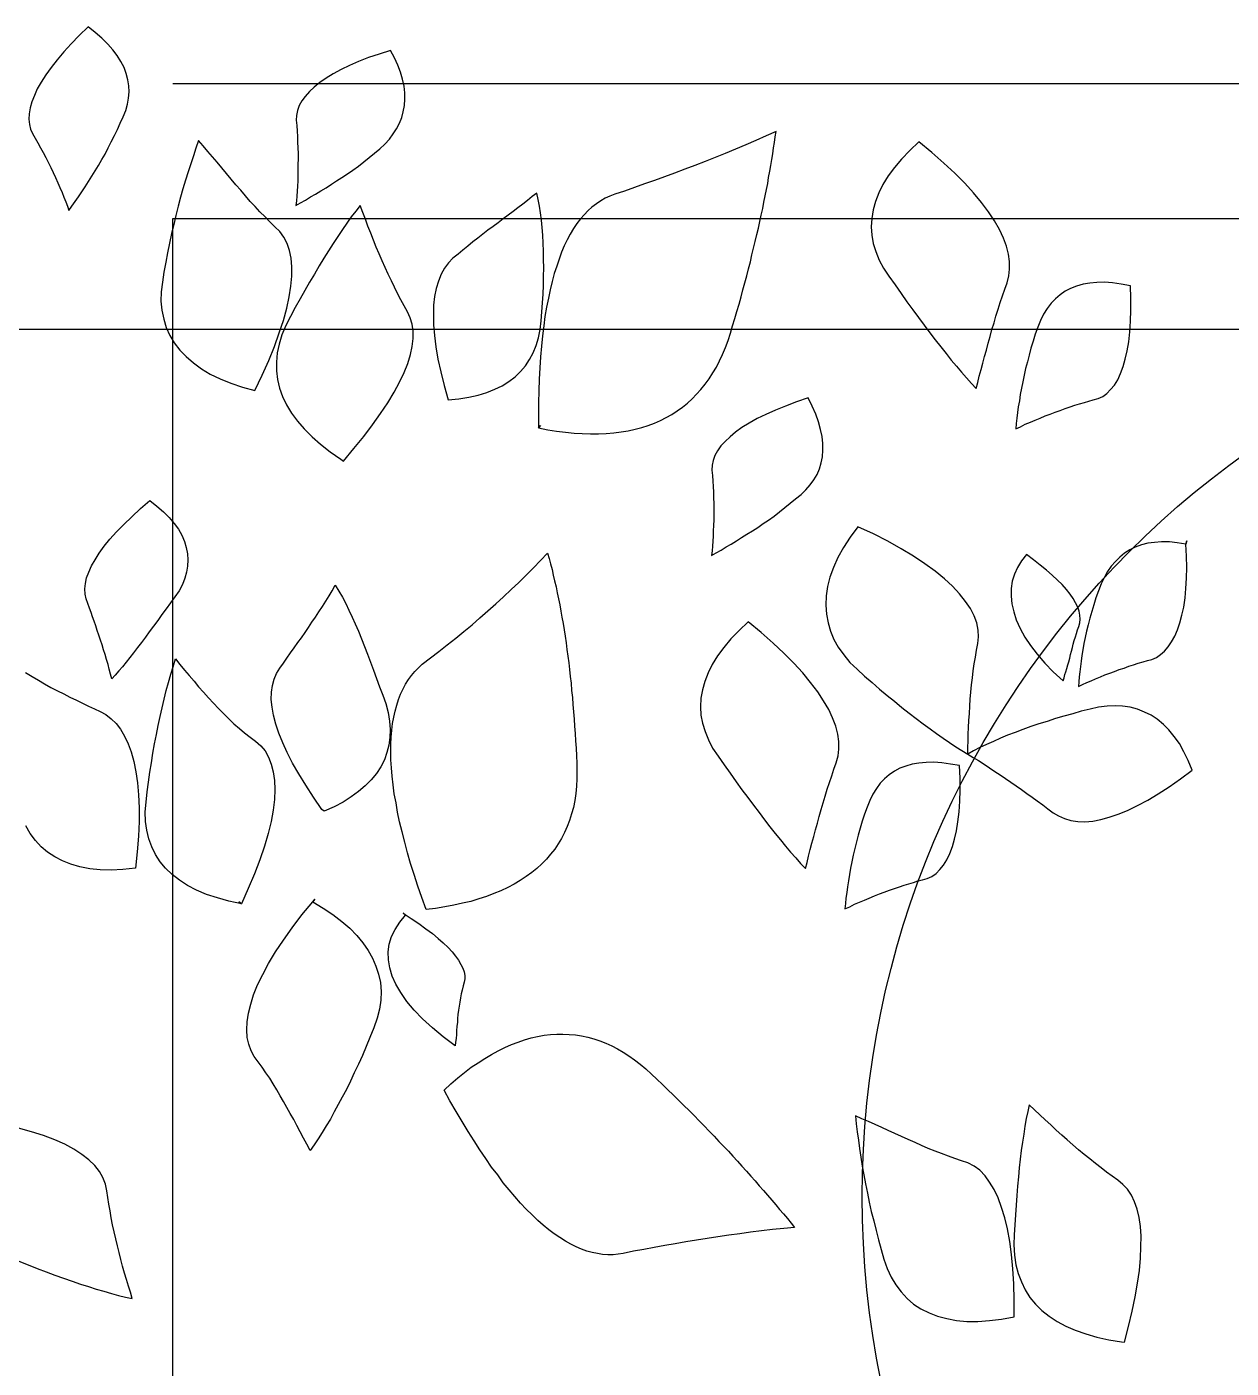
# Model space of a CAD drawing. Header units: metres. Extents: x -4.2 to 85, y -21.1 to 42.
# Drawn here: x 26.3928 to 26.6898, y 21.5329 to 21.8637 of the extents above; entities that cross this region are included whole.
import ezdxf

# ---------------------------------------------------------------- set-up
doc = ezdxf.new("R2010")
doc.units = ezdxf.units.M
doc.header["$MEASUREMENT"] = 0
doc.layers.add('Level 19-1', color=7, linetype='Continuous', lineweight=0)
for name, color, linetype in [('XREF ÁREAS COMUNS LILAC$0$ALVENARIA 02', 142, 'Continuous'), ('XREF ÁREAS COMUNS LILAC$0$MOB02', 142, 'Continuous'), ('XREF ÁREAS COMUNS LILAC$0$VEGET', 8, 'Continuous')]:
    doc.layers.add(name, color=color, linetype=linetype)

# ---------------------------------------------------------------- blocks, each defined once
blk = doc.blocks.new('pilotis_as built')
at = {"layer": 'Level 19-1', "color": 7, "linetype": 'Continuous', "lineweight": 30}
blk.add_line((1.11572, -4.93559), (-5.95953, -4.93559), dxfattribs=at)
blk = doc.blocks.new('XREF ÁREAS COMUNS LILAC$0$ARV')
at = {"layer": 'XREF ÁREAS COMUNS LILAC$0$VEGET'}
for points in [[(-3.70483, 1.73439), (-3.7058, 1.73273), (-3.70672, 1.73111), (-3.70759, 1.72949), (-3.7085, 1.72792), (-3.70931, 1.72634), (-3.71011, 1.7248), (-3.71086, 1.72331), (-3.71155, 1.72181), (-3.71224, 1.72041), (-3.71287, 1.719), (-3.71349, 1.71764), (-3.71406, 1.71632), (-3.71457, 1.71504), (-3.71502, 1.7138), (-3.71502, 1.7138), (-3.71378, 1.714), (-3.71254, 1.7142), (-3.71124, 1.7144), (-3.70995, 1.71459), (-3.70861, 1.71478), (-3.70728, 1.71491), (-3.70589, 1.71509), (-3.70455, 1.71523), (-3.70317, 1.71536), (-3.70179, 1.71549), (-3.70041, 1.71557), (-3.69909, 1.71565), (-3.69772, 1.71569), (-3.6964, 1.71572), (-3.69509, 1.71576), (-3.69378, 1.71575), (-3.69378, 1.71575), (-3.6925, 1.71585), (-3.69119, 1.71614), (-3.6899, 1.71664), (-3.68867, 1.71739), (-3.68741, 1.71835), (-3.68621, 1.71952), (-3.68497, 1.72093), (-3.68381, 1.72251), (-3.68266, 1.72429), (-3.68157, 1.72633), (-3.68051, 1.72853), (-3.67947, 1.73093)], [(-3.63311, 1.70163), (-3.63311, 1.70163), (-3.63311, 1.70163), (-3.63303, 1.70405), (-3.63281, 1.7063), (-3.63246, 1.70836), (-3.63197, 1.71035), (-3.63136, 1.71217), (-3.63062, 1.7138), (-3.62977, 1.71532), (-3.62876, 1.71671), (-3.62767, 1.71793), (-3.62649, 1.719), (-3.62516, 1.71994), (-3.62368, 1.72073), (-3.62211, 1.72137)], [(-3.59288, 1.71731), (-3.59381, 1.71617), (-3.59468, 1.71505), (-3.59552, 1.71398), (-3.59639, 1.71286), (-3.59721, 1.71172), (-3.59797, 1.71059), (-3.59877, 1.7095), (-3.59952, 1.70837), (-3.60026, 1.7073), (-3.60095, 1.7062), (-3.60165, 1.70516), (-3.60232, 1.70411), (-3.60232, 1.70411), (-3.60305, 1.70314), (-3.60398, 1.70222), (-3.60502, 1.70142), (-3.60621, 1.70075), (-3.60765, 1.70015), (-3.60919, 1.69967), (-3.61085, 1.6993), (-3.6127, 1.69909), (-3.61475, 1.69893), (-3.61689, 1.69892), (-3.61918, 1.69905), (-3.62169, 1.6993), (-3.62431, 1.69966), (-3.62709, 1.70016), (-3.63003, 1.70086), (-3.63311, 1.70163)], [(-3.56343, 1.68898), (-3.56343, 1.68898), (-3.56343, 1.68898), (-3.56468, 1.68778), (-3.56593, 1.68669), (-3.56719, 1.68578), (-3.56845, 1.68498), (-3.56969, 1.68433), (-3.5709, 1.68384), (-3.57215, 1.68349), (-3.57336, 1.68333), (-3.57458, 1.68324), (-3.57576, 1.68335), (-3.57694, 1.68358), (-3.57805, 1.68393), (-3.57919, 1.68442), (-3.58032, 1.68506), (-3.58142, 1.68586), (-3.58245, 1.68679), (-3.58245, 1.68679), (-3.5835, 1.68779), (-3.5845, 1.68877), (-3.58551, 1.68975), (-3.58651, 1.69072), (-3.58748, 1.69167), (-3.58844, 1.69263), (-3.58938, 1.69351), (-3.59025, 1.69442), (-3.59113, 1.69533), (-3.59202, 1.69619), (-3.59281, 1.69705), (-3.59362, 1.69787), (-3.59436, 1.6987), (-3.59508, 1.69947), (-3.59578, 1.70029), (-3.59641, 1.70101), (-3.59641, 1.70101), (-3.59545, 1.70113), (-3.59449, 1.70125), (-3.59353, 1.70136), (-3.59255, 1.70152), (-3.59159, 1.70164), (-3.59065, 1.70182), (-3.58967, 1.70198), (-3.58873, 1.70216), (-3.58775, 1.70232), (-3.58681, 1.70251), (-3.58589, 1.70264), (-3.58495, 1.70283), (-3.58406, 1.70303), (-3.58319, 1.7032), (-3.58229, 1.7034), (-3.58142, 1.70356), (-3.58142, 1.70356), (-3.58048, 1.70375), (-3.57955, 1.70382), (-3.57853, 1.70373), (-3.57753, 1.70349), (-3.57649, 1.70312), (-3.57543, 1.70256), (-3.57433, 1.70187), (-3.57325, 1.70103), (-3.57209, 1.70003), (-3.57093, 1.69892), (-3.56975, 1.69763), (-3.56853, 1.6962), (-3.56729, 1.6946), (-3.56606, 1.69288), (-3.56473, 1.69101), (-3.56343, 1.68898)], [(-3.47152, 1.68803), (-3.47152, 1.68803), (-3.47293, 1.68995), (-3.47432, 1.69169), (-3.47565, 1.69334), (-3.477, 1.69483), (-3.47827, 1.69617), (-3.47956, 1.69735), (-3.48079, 1.69844), (-3.48199, 1.69936), (-3.48318, 1.70009), (-3.48431, 1.70074), (-3.48539, 1.70125), (-3.4865, 1.7016), (-3.48752, 1.7018), (-3.48852, 1.70182), (-3.48945, 1.70174), (-3.49037, 1.70149), (-3.49037, 1.70149), (-3.49131, 1.70109), (-3.4923, 1.70071), (-3.49329, 1.70032), (-3.49427, 1.69994), (-3.49531, 1.69958), (-3.49634, 1.69922), (-3.49734, 1.69891), (-3.49835, 1.69859), (-3.49936, 1.69828), (-3.50041, 1.69798), (-3.5014, 1.69771), (-3.50238, 1.69744), (-3.50334, 1.69721), (-3.50426, 1.69696), (-3.50515, 1.69676), (-3.50603, 1.6966), (-3.50603, 1.6966), (-3.50526, 1.69591), (-3.50447, 1.69516), (-3.50362, 1.69444), (-3.50278, 1.69366), (-3.50191, 1.69287), (-3.50101, 1.69212), (-3.50007, 1.69134), (-3.49915, 1.69052), (-3.4982, 1.68975), (-3.49719, 1.689), (-3.49621, 1.6882), (-3.49515, 1.68742), (-3.49407, 1.68669), (-3.49295, 1.68593), (-3.49188, 1.6852), (-3.49073, 1.68449), (-3.49073, 1.68449), (-3.48961, 1.68373), (-3.48849, 1.68309), (-3.48734, 1.6826), (-3.48619, 1.68222), (-3.48503, 1.68196), (-3.48386, 1.68185), (-3.48268, 1.68185), (-3.48147, 1.682), (-3.48026, 1.68227), (-3.47903, 1.68269), (-3.4778, 1.68323), (-3.47658, 1.68394), (-3.47532, 1.68474), (-3.47403, 1.6857), (-3.47279, 1.68679), (-3.47152, 1.68803)], [(-3.64228, 1.68283), (-3.64273, 1.68239), (-3.64273, 1.68239), (-3.64191, 1.68471), (-3.64098, 1.68681), (-3.64001, 1.68877), (-3.63891, 1.69056), (-3.63779, 1.69216), (-3.63656, 1.69354), (-3.63529, 1.69479), (-3.63393, 1.69587), (-3.63254, 1.69672), (-3.63103, 1.69745), (-3.62949, 1.69793), (-3.62786, 1.69826), (-3.62618, 1.69845), (-3.62445, 1.69844), (-3.62265, 1.69823), (-3.62078, 1.69781), (-3.62078, 1.69781), (-3.6189, 1.69733), (-3.61708, 1.69683), (-3.61522, 1.69631), (-3.61343, 1.69576), (-3.61164, 1.69522), (-3.60991, 1.69465), (-3.60821, 1.69404), (-3.60655, 1.69345), (-3.60484, 1.69284), (-3.60325, 1.69223), (-3.60168, 1.69158), (-3.60009, 1.69097), (-3.59859, 1.6903), (-3.59711, 1.68969), (-3.59572, 1.68902), (-3.59431, 1.68839), (-3.59431, 1.68839), (-3.59548, 1.68766), (-3.59669, 1.68695), (-3.59786, 1.68621), (-3.59906, 1.68543), (-3.60023, 1.6847), (-3.60142, 1.68392), (-3.60262, 1.68314), (-3.60377, 1.68234), (-3.60492, 1.68153), (-3.60605, 1.68066), (-3.60716, 1.67984), (-3.60822, 1.67899), (-3.60926, 1.67807), (-3.61023, 1.67718), (-3.61123, 1.67624), (-3.61216, 1.67532), (-3.61216, 1.67532), (-3.61318, 1.67445), (-3.61426, 1.67378), (-3.61554, 1.67327), (-3.61695, 1.67294), (-3.61844, 1.67277), (-3.62011, 1.6728), (-3.62187, 1.67298), (-3.62377, 1.67331), (-3.62575, 1.67384), (-3.62785, 1.67454), (-3.63008, 1.67543), (-3.6324, 1.67647), (-3.63485, 1.6777), (-3.63738, 1.67908), (-3.63998, 1.68067), (-3.64273, 1.68239), (-3.64228, 1.68283)], [(-3.64382, 1.66829), (-3.64425, 1.66875), (-3.64425, 1.66875), (-3.64576, 1.66695), (-3.64726, 1.66526), (-3.64878, 1.66375), (-3.65032, 1.66242), (-3.65187, 1.66127), (-3.65345, 1.6603), (-3.65505, 1.6595), (-3.65662, 1.65887), (-3.65825, 1.65843), (-3.65986, 1.65815), (-3.66149, 1.65804), (-3.66318, 1.65814), (-3.66482, 1.65844), (-3.66652, 1.65894), (-3.6682, 1.65959), (-3.66992, 1.66049), (-3.66992, 1.66049), (-3.67164, 1.6615), (-3.67327, 1.66247), (-3.6749, 1.66343), (-3.67646, 1.66442), (-3.678, 1.66545), (-3.67948, 1.66639), (-3.68093, 1.66738), (-3.68231, 1.66838), (-3.68361, 1.66934), (-3.6849, 1.6703), (-3.68616, 1.67123), (-3.68734, 1.67219), (-3.68848, 1.67313), (-3.6896, 1.6741), (-3.69063, 1.67504), (-3.69161, 1.67594), (-3.69161, 1.67594), (-3.69031, 1.67639), (-3.68906, 1.67686), (-3.6878, 1.67732), (-3.6865, 1.67777), (-3.68525, 1.67823), (-3.68404, 1.67872), (-3.68278, 1.67919), (-3.68157, 1.67968), (-3.68036, 1.68017), (-3.67915, 1.68066), (-3.67791, 1.68119), (-3.67675, 1.6817), (-3.6756, 1.68228), (-3.67445, 1.68286), (-3.67331, 1.68344), (-3.6722, 1.68405), (-3.6722, 1.68405), (-3.67102, 1.68449), (-3.6697, 1.68476), (-3.66834, 1.68489), (-3.66689, 1.68475), (-3.66536, 1.68445), (-3.66379, 1.68402), (-3.66213, 1.68333), (-3.66041, 1.68254), (-3.6586, 1.68148), (-3.65678, 1.68024), (-3.65482, 1.67883), (-3.6528, 1.67721), (-3.65079, 1.67537), (-3.64869, 1.67337), (-3.64648, 1.67115), (-3.64425, 1.66875), (-3.64382, 1.66829)], [(-3.54527, 1.66601), (-3.54527, 1.66601), (-3.54257, 1.66423), (-3.53997, 1.66258), (-3.53744, 1.66111), (-3.53499, 1.65983), (-3.53271, 1.65868), (-3.5305, 1.65772), (-3.5284, 1.65699), (-3.52639, 1.65638), (-3.5245, 1.65593), (-3.52273, 1.65564), (-3.52106, 1.65557), (-3.51956, 1.65564), (-3.51814, 1.6559), (-3.51686, 1.65635), (-3.51567, 1.657), (-3.51466, 1.65781), (-3.51466, 1.65781), (-3.51358, 1.65862), (-3.51251, 1.65942), (-3.51139, 1.66026), (-3.51028, 1.66102), (-3.50914, 1.66181), (-3.50796, 1.66257), (-3.50678, 1.66332), (-3.50557, 1.66411), (-3.50439, 1.66486), (-3.50319, 1.66558), (-3.50201, 1.66633), (-3.5008, 1.66705), (-3.49963, 1.6678), (-3.49849, 1.66853), (-3.49732, 1.66928), (-3.49618, 1.67001), (-3.49618, 1.67001), (-3.49753, 1.67073), (-3.49892, 1.67143), (-3.50039, 1.67214), (-3.50185, 1.67285), (-3.50338, 1.67357), (-3.50491, 1.67429), (-3.50648, 1.67498), (-3.50813, 1.67568), (-3.50981, 1.67635), (-3.51149, 1.67702), (-3.51317, 1.67769), (-3.51493, 1.6783), (-3.51672, 1.67895), (-3.51848, 1.67956), (-3.52031, 1.68018), (-3.52215, 1.68073), (-3.52215, 1.68073), (-3.52401, 1.68122), (-3.52578, 1.68151), (-3.52751, 1.68158), (-3.52923, 1.68147), (-3.5309, 1.68122), (-3.5325, 1.68077), (-3.53405, 1.68011), (-3.53557, 1.67922), (-3.53699, 1.67822), (-3.53838, 1.677), (-3.53972, 1.67563), (-3.54097, 1.67407), (-3.54215, 1.67232), (-3.54325, 1.67038), (-3.5443, 1.66829), (-3.54527, 1.66601)], [(-3.6269, 1.66455), (-3.6269, 1.66455), (-3.62434, 1.66579), (-3.62189, 1.66693), (-3.61955, 1.66795), (-3.61729, 1.66885), (-3.61516, 1.66959), (-3.61317, 1.67017), (-3.61122, 1.67067), (-3.60941, 1.67102), (-3.60769, 1.67119), (-3.60609, 1.67125), (-3.6046, 1.6712), (-3.60324, 1.67099), (-3.60198, 1.67061), (-3.60083, 1.67012), (-3.5998, 1.66953), (-3.59886, 1.66875), (-3.59886, 1.66875), (-3.598, 1.66791), (-3.59713, 1.66712), (-3.59627, 1.66628), (-3.59542, 1.66544), (-3.5945, 1.66462), (-3.59365, 1.66378), (-3.59277, 1.66298), (-3.5919, 1.66219), (-3.59098, 1.66137), (-3.5901, 1.66057), (-3.58918, 1.65976), (-3.5883, 1.65896), (-3.58736, 1.65819), (-3.58642, 1.65741), (-3.58552, 1.65666), (-3.58455, 1.65593), (-3.58455, 1.65593), (-3.58579, 1.6554), (-3.587, 1.65491), (-3.58832, 1.65442), (-3.58967, 1.654), (-3.59108, 1.65356), (-3.59246, 1.65316), (-3.59396, 1.65276), (-3.59546, 1.65237), (-3.59701, 1.652), (-3.59859, 1.65165), (-3.60018, 1.6513), (-3.60177, 1.65095), (-3.60342, 1.65058), (-3.60512, 1.65023), (-3.60677, 1.64986), (-3.60847, 1.64951), (-3.60847, 1.64951), (-3.61021, 1.6493), (-3.61193, 1.64924), (-3.61351, 1.64934), (-3.61504, 1.64964), (-3.61646, 1.65004), (-3.61785, 1.6506), (-3.61917, 1.65129), (-3.6204, 1.65216), (-3.62156, 1.65316), (-3.62259, 1.65432), (-3.62359, 1.65563), (-3.62452, 1.65707), (-3.62534, 1.65862), (-3.62609, 1.6603), (-3.62677, 1.66212), (-3.62735, 1.66411), (-3.6269, 1.66455)], [(-3.56112, 1.65106), (-3.56112, 1.65106), (-3.55901, 1.64872), (-3.55698, 1.64651), (-3.55499, 1.64451), (-3.55306, 1.64267), (-3.5512, 1.64101), (-3.54935, 1.63954), (-3.54758, 1.63825), (-3.5459, 1.63708), (-3.54429, 1.63617), (-3.54265, 1.6354), (-3.54113, 1.63486), (-3.53966, 1.63447), (-3.53827, 1.63427), (-3.53691, 1.63429), (-3.53564, 1.63449), (-3.53441, 1.63485), (-3.53441, 1.63485), (-3.53321, 1.63532), (-3.53193, 1.63577), (-3.53066, 1.63623), (-3.52935, 1.63664), (-3.52805, 1.63706), (-3.5267, 1.6375), (-3.52537, 1.63788), (-3.52399, 1.63829), (-3.52259, 1.63865), (-3.52125, 1.63903), (-3.51985, 1.63939), (-3.51845, 1.63969), (-3.51705, 1.64006), (-3.51566, 1.64035), (-3.51429, 1.64069), (-3.5129, 1.64098), (-3.5129, 1.64098), (-3.51382, 1.64197), (-3.51481, 1.64297), (-3.51588, 1.64398), (-3.51701, 1.64499), (-3.51817, 1.64605), (-3.51937, 1.64715), (-3.52067, 1.64823), (-3.52193, 1.64933), (-3.5233, 1.65042), (-3.52471, 1.65155), (-3.52611, 1.65268), (-3.52758, 1.65381), (-3.52905, 1.65495), (-3.53059, 1.6561), (-3.53213, 1.65725), (-3.53374, 1.6584), (-3.53374, 1.6584), (-3.53541, 1.65939), (-3.53711, 1.66017), (-3.53874, 1.66076), (-3.54046, 1.66115), (-3.54213, 1.6614), (-3.54383, 1.66143), (-3.5455, 1.66124), (-3.54718, 1.66092), (-3.54889, 1.66038), (-3.5506, 1.65967), (-3.55226, 1.65874), (-3.55394, 1.65766), (-3.55566, 1.65638), (-3.55732, 1.65495), (-3.55902, 1.65331), (-3.56071, 1.65149), (-3.56112, 1.65106)], [(-3.64889, 1.65184), (-3.64889, 1.65184), (-3.65014, 1.65042), (-3.65128, 1.6491), (-3.65245, 1.64792), (-3.65354, 1.64681), (-3.65461, 1.64585), (-3.65563, 1.64498), (-3.6566, 1.64419), (-3.65757, 1.64352), (-3.65847, 1.64298), (-3.65932, 1.64253), (-3.66018, 1.64219), (-3.66094, 1.64191), (-3.66167, 1.64179), (-3.66241, 1.64178), (-3.66305, 1.64184), (-3.66367, 1.64205), (-3.66367, 1.64205), (-3.66436, 1.64235), (-3.66511, 1.64264), (-3.6658, 1.64294), (-3.66657, 1.64317), (-3.66734, 1.64341), (-3.66808, 1.64363), (-3.66885, 1.64386), (-3.66963, 1.6441), (-3.67038, 1.64427), (-3.67113, 1.64444), (-3.67193, 1.64463), (-3.67269, 1.6448), (-3.6734, 1.64495), (-3.67415, 1.64512), (-3.67484, 1.64531), (-3.67555, 1.64546), (-3.67555, 1.64546), (-3.6735, 1.64753), (-3.67149, 1.64934), (-3.66952, 1.65096), (-3.66763, 1.65232), (-3.66578, 1.65349), (-3.66396, 1.65439), (-3.66223, 1.65512), (-3.66055, 1.65564), (-3.65892, 1.65586), (-3.65738, 1.6559), (-3.65585, 1.65571), (-3.65443, 1.65531), (-3.65302, 1.65468), (-3.65175, 1.65379), (-3.65052, 1.6527), (-3.64934, 1.65141), (-3.64889, 1.65184)], [(-3.48414, 1.63103), (-3.48414, 1.63103), (-3.48453, 1.63329), (-3.48493, 1.63541), (-3.48543, 1.6374), (-3.48594, 1.63925), (-3.48647, 1.64097), (-3.48706, 1.64258), (-3.4877, 1.64403), (-3.48833, 1.64536), (-3.48908, 1.64654), (-3.48982, 1.6476), (-3.49061, 1.6485), (-3.49139, 1.64929), (-3.49222, 1.64991), (-3.49312, 1.65036), (-3.49399, 1.6507), (-3.49493, 1.65087), (-3.49493, 1.65087), (-3.49595, 1.65091), (-3.49701, 1.65099), (-3.49806, 1.65107), (-3.49915, 1.65119), (-3.5002, 1.65128), (-3.50129, 1.6514), (-3.50233, 1.65155), (-3.50341, 1.65174), (-3.50445, 1.65189), (-3.5055, 1.65204), (-3.50651, 1.65222), (-3.50751, 1.6524), (-3.50848, 1.65261), (-3.50941, 1.65279), (-3.51031, 1.65299), (-3.51116, 1.65322), (-3.51116, 1.65322), (-3.51077, 1.65227), (-3.51038, 1.65125), (-3.50992, 1.65023), (-3.50951, 1.64917), (-3.50902, 1.64811), (-3.50858, 1.64701), (-3.50806, 1.6459), (-3.50754, 1.6448), (-3.50703, 1.64369), (-3.50648, 1.64255), (-3.50594, 1.6414), (-3.50532, 1.64024), (-3.50467, 1.63912), (-3.50398, 1.63795), (-3.50333, 1.63683), (-3.5026, 1.63569), (-3.5026, 1.63569), (-3.50187, 1.63462), (-3.50105, 1.63362), (-3.50015, 1.63274), (-3.49926, 1.63197), (-3.49826, 1.63129), (-3.49724, 1.63068), (-3.49617, 1.63024), (-3.49502, 1.62986), (-3.49384, 1.62962), (-3.49259, 1.62944), (-3.49131, 1.6294), (-3.48998, 1.62952), (-3.48857, 1.62971), (-3.48713, 1.63004), (-3.48565, 1.63046), (-3.48414, 1.63103)], [(-3.64881, 1.64737), (-3.64881, 1.64737), (-3.64642, 1.64786), (-3.6441, 1.64832), (-3.64182, 1.64871), (-3.63961, 1.64907), (-3.63749, 1.64936), (-3.63539, 1.64961), (-3.63336, 1.64984), (-3.6314, 1.65005), (-3.62948, 1.65017), (-3.62765, 1.65022), (-3.62587, 1.6503), (-3.62413, 1.65029), (-3.62246, 1.65026), (-3.62084, 1.65014), (-3.61933, 1.65003), (-3.61784, 1.64987), (-3.6164, 1.64962), (-3.615, 1.64939), (-3.61371, 1.64905), (-3.61247, 1.64874), (-3.61128, 1.64834), (-3.61015, 1.64792), (-3.60905, 1.64745), (-3.60801, 1.64697), (-3.60706, 1.64642), (-3.60614, 1.64582), (-3.60532, 1.64523), (-3.60451, 1.64452), (-3.60379, 1.64386), (-3.60311, 1.64311), (-3.60253, 1.6423), (-3.60194, 1.64149), (-3.60194, 1.64149), (-3.60095, 1.63973), (-3.59996, 1.63798), (-3.59892, 1.6362), (-3.59789, 1.63442), (-3.59683, 1.63269), (-3.59577, 1.63095), (-3.59464, 1.62924), (-3.59356, 1.62755), (-3.59244, 1.62584), (-3.59129, 1.62417), (-3.59011, 1.62254), (-3.58896, 1.62088), (-3.58777, 1.6193), (-3.58657, 1.61771), (-3.58536, 1.61618), (-3.58414, 1.61464), (-3.58414, 1.61464), (-3.58523, 1.61448), (-3.5863, 1.61437), (-3.5874, 1.61421), (-3.58851, 1.61412), (-3.58963, 1.61403), (-3.59081, 1.61392), (-3.59197, 1.61385), (-3.59313, 1.61378), (-3.59435, 1.61369), (-3.59556, 1.61365), (-3.59676, 1.61361), (-3.59796, 1.61356), (-3.59921, 1.61354), (-3.60046, 1.61352), (-3.60175, 1.61352), (-3.60304, 1.61352), (-3.60433, 1.61352), (-3.60562, 1.61352), (-3.60693, 1.61359), (-3.60827, 1.61362), (-3.6096, 1.61364), (-3.61096, 1.61373), (-3.61234, 1.61378), (-3.6137, 1.61387), (-3.61508, 1.61392), (-3.61648, 1.61404), (-3.61783, 1.61413), (-3.61926, 1.6142), (-3.6207, 1.61434), (-3.6221, 1.61445), (-3.62355, 1.61459), (-3.62499, 1.61473), (-3.62499, 1.61473), (-3.62648, 1.61489), (-3.62795, 1.6151), (-3.62937, 1.61539), (-3.63072, 1.6157), (-3.63203, 1.61611), (-3.63331, 1.61655), (-3.6345, 1.61706), (-3.63567, 1.61762), (-3.63679, 1.61826), (-3.63785, 1.61893), (-3.63888, 1.61964), (-3.63983, 1.62041), (-3.64075, 1.62123), (-3.64162, 1.62214), (-3.64243, 1.62307), (-3.64319, 1.62408), (-3.64393, 1.62514), (-3.6446, 1.62622), (-3.64522, 1.62739), (-3.6458, 1.62865), (-3.64633, 1.62989), (-3.64682, 1.63121), (-3.64722, 1.6326), (-3.64759, 1.63403), (-3.64794, 1.6355), (-3.6482, 1.63705), (-3.64844, 1.63863), (-3.64859, 1.64028), (-3.64871, 1.64198), (-3.64881, 1.64371), (-3.64883, 1.64552), (-3.64881, 1.64737)], [(-3.68367, 1.6488), (-3.68367, 1.6488), (-3.68367, 1.6488), (-3.68267, 1.64732), (-3.68172, 1.64587), (-3.68088, 1.64443), (-3.68008, 1.643), (-3.67939, 1.64159), (-3.67875, 1.6402), (-3.67818, 1.63878), (-3.67764, 1.6374), (-3.6772, 1.63606), (-3.67682, 1.6347), (-3.67653, 1.6334), (-3.67628, 1.63211), (-3.6761, 1.63081), (-3.67597, 1.62953), (-3.67594, 1.62826), (-3.67596, 1.62702), (-3.67606, 1.62582), (-3.67621, 1.62464), (-3.67643, 1.62345), (-3.67669, 1.62228), (-3.67706, 1.62112), (-3.67747, 1.61998), (-3.67793, 1.61887), (-3.67847, 1.6178), (-3.67909, 1.61672), (-3.67974, 1.61566), (-3.68048, 1.61465), (-3.68127, 1.61366), (-3.68212, 1.61266), (-3.68302, 1.61168), (-3.684, 1.61075), (-3.68505, 1.6098), (-3.68505, 1.6098), (-3.68621, 1.60885), (-3.68735, 1.60795), (-3.68849, 1.60705), (-3.68963, 1.60615), (-3.69076, 1.60525), (-3.69188, 1.60439), (-3.69306, 1.60351), (-3.69417, 1.60266), (-3.69526, 1.60184), (-3.69642, 1.60101), (-3.6975, 1.60019), (-3.69864, 1.5994), (-3.69972, 1.59859), (-3.70086, 1.5978), (-3.70192, 1.59703), (-3.70298, 1.59626), (-3.70407, 1.59555), (-3.70513, 1.59478), (-3.70621, 1.59408), (-3.70725, 1.59335), (-3.70834, 1.59265), (-3.70935, 1.59196), (-3.71041, 1.5913), (-3.71143, 1.59062), (-3.71242, 1.58998), (-3.71348, 1.58932), (-3.71447, 1.58868), (-3.71543, 1.58808), (-3.71642, 1.58744), (-3.71739, 1.58684), (-3.71836, 1.58624), (-3.7193, 1.58569), (-3.7193, 1.58569), (-3.71919, 1.5878), (-3.7191, 1.58998), (-3.71904, 1.59212), (-3.719, 1.59421), (-3.71901, 1.59633), (-3.71901, 1.59844), (-3.71902, 1.60056), (-3.71905, 1.60264), (-3.71908, 1.60471), (-3.71911, 1.60679), (-3.71918, 1.60888), (-3.71923, 1.61092), (-3.71933, 1.61297), (-3.71943, 1.61503), (-3.7195, 1.61701), (-3.71963, 1.61903), (-3.71963, 1.61903), (-3.71964, 1.62001), (-3.71959, 1.62101), (-3.71948, 1.62203), (-3.71927, 1.623), (-3.71895, 1.62396), (-3.71864, 1.62493), (-3.71819, 1.62593), (-3.71769, 1.62691), (-3.71711, 1.62784), (-3.71646, 1.62879), (-3.71574, 1.62975), (-3.71491, 1.63071), (-3.71404, 1.63165), (-3.7131, 1.63261), (-3.71212, 1.63354), (-3.71103, 1.63446), (-3.70982, 1.63538), (-3.70859, 1.63635), (-3.70727, 1.63726), (-3.70589, 1.6382), (-3.70442, 1.63908), (-3.70292, 1.64001), (-3.7013, 1.64086), (-3.69962, 1.6418), (-3.69786, 1.6427), (-3.69606, 1.64356), (-3.69418, 1.64445), (-3.6922, 1.64533), (-3.69017, 1.64619), (-3.68808, 1.64706), (-3.68592, 1.64796), (-3.68367, 1.6488)], [(-3.55226, 1.62947), (-3.55226, 1.62947), (-3.55226, 1.62947), (-3.55235, 1.62741), (-3.55235, 1.62542), (-3.55218, 1.62362), (-3.55194, 1.62188), (-3.55153, 1.62026), (-3.55104, 1.61876), (-3.55042, 1.61736), (-3.54969, 1.61604), (-3.54882, 1.61488), (-3.54788, 1.61379), (-3.54681, 1.61285), (-3.54558, 1.61196), (-3.54427, 1.6112), (-3.54287, 1.61057), (-3.54135, 1.61003), (-3.5397, 1.60958), (-3.5397, 1.60958), (-3.53801, 1.60923), (-3.53636, 1.60885), (-3.53467, 1.6085), (-3.53297, 1.60822), (-3.53133, 1.60794), (-3.5297, 1.60767), (-3.52813, 1.60748), (-3.52653, 1.60725), (-3.52498, 1.6071), (-3.52347, 1.60698), (-3.52199, 1.60691), (-3.52054, 1.60681), (-3.51912, 1.60682), (-3.51784, 1.60684), (-3.51651, 1.6069), (-3.51529, 1.60701), (-3.51529, 1.60701), (-3.51582, 1.60798), (-3.51643, 1.60895), (-3.51699, 1.60996), (-3.51756, 1.61097), (-3.51816, 1.61201), (-3.51868, 1.61305), (-3.51928, 1.61409), (-3.51987, 1.61514), (-3.52043, 1.61622), (-3.52105, 1.6173), (-3.52165, 1.61835), (-3.52227, 1.61944), (-3.52287, 1.62048), (-3.52353, 1.62154), (-3.52413, 1.62259), (-3.52479, 1.62364), (-3.52479, 1.62364), (-3.52542, 1.62473), (-3.5262, 1.6257), (-3.52711, 1.62657), (-3.52816, 1.6274), (-3.52938, 1.62811), (-3.53071, 1.62873), (-3.5322, 1.62923), (-3.53384, 1.62968), (-3.53562, 1.62997), (-3.53758, 1.63019), (-3.53966, 1.63031), (-3.54186, 1.63034), (-3.54425, 1.6303), (-3.54677, 1.63009), (-3.54943, 1.62984), (-3.55226, 1.62947)], [(-3.55964, 1.61252), (-3.56007, 1.61301), (-3.56007, 1.61301), (-3.56064, 1.61128), (-3.56116, 1.60965), (-3.56158, 1.60797), (-3.56199, 1.60635), (-3.56233, 1.6048), (-3.56259, 1.60324), (-3.56281, 1.60171), (-3.56295, 1.60023), (-3.56305, 1.59879), (-3.56305, 1.59737), (-3.563, 1.59597), (-3.56291, 1.59461), (-3.56274, 1.5933), (-3.56254, 1.59203), (-3.56229, 1.59078), (-3.56193, 1.58956), (-3.56154, 1.58836), (-3.56106, 1.58723), (-3.56055, 1.58612), (-3.55996, 1.58501), (-3.55937, 1.58396), (-3.55866, 1.58293), (-3.55788, 1.58197), (-3.55709, 1.581), (-3.5562, 1.58005), (-3.55529, 1.57917), (-3.55428, 1.57831), (-3.55326, 1.57746), (-3.55213, 1.57669), (-3.551, 1.57592), (-3.54978, 1.57521), (-3.5485, 1.57449), (-3.5485, 1.57449), (-3.54717, 1.57387), (-3.54584, 1.57325), (-3.5445, 1.57263), (-3.5432, 1.57205), (-3.54187, 1.57143), (-3.54056, 1.57085), (-3.53925, 1.57034), (-3.53795, 1.56976), (-3.53667, 1.56922), (-3.5354, 1.56868), (-3.53413, 1.56814), (-3.53284, 1.56767), (-3.5316, 1.56717), (-3.53036, 1.56667), (-3.52911, 1.56617), (-3.5279, 1.56571), (-3.52668, 1.56525), (-3.5255, 1.56483), (-3.52429, 1.56437), (-3.5231, 1.56395), (-3.52195, 1.56357), (-3.52076, 1.56315), (-3.51965, 1.56274), (-3.51853, 1.5624), (-3.51737, 1.56202), (-3.51629, 1.56165), (-3.5152, 1.56128), (-3.51411, 1.56098), (-3.51305, 1.56065), (-3.512, 1.56032), (-3.51097, 1.56003), (-3.50995, 1.55974), (-3.50995, 1.55974), (-3.51054, 1.56178), (-3.51114, 1.56382), (-3.51169, 1.56589), (-3.51224, 1.56797), (-3.51277, 1.57), (-3.51329, 1.57203), (-3.51378, 1.57409), (-3.51426, 1.57615), (-3.51471, 1.57817), (-3.51517, 1.5802), (-3.51562, 1.58222), (-3.51601, 1.58423), (-3.51643, 1.58621), (-3.51682, 1.58822), (-3.51724, 1.59021), (-3.5176, 1.59218), (-3.5176, 1.59218), (-3.51781, 1.59313), (-3.5181, 1.5941), (-3.51847, 1.59501), (-3.5189, 1.59592), (-3.51941, 1.59685), (-3.51997, 1.59768), (-3.52066, 1.59853), (-3.52136, 1.59937), (-3.52213, 1.60016), (-3.52302, 1.60093), (-3.52397, 1.60171), (-3.52497, 1.60246), (-3.52607, 1.60318), (-3.52721, 1.60388), (-3.52844, 1.60452), (-3.52973, 1.60517), (-3.53109, 1.60583), (-3.53253, 1.60643), (-3.53405, 1.60704), (-3.5356, 1.60762), (-3.53726, 1.60818), (-3.53899, 1.60875), (-3.54077, 1.60922), (-3.54265, 1.60974), (-3.54457, 1.61024), (-3.54657, 1.61067), (-3.54864, 1.61111), (-3.55082, 1.61153), (-3.553, 1.61195), (-3.5553, 1.61229), (-3.55763, 1.61266), (-3.56007, 1.61301), (-3.55964, 1.61252)], [(-3.60264, 1.57824), (-3.60264, 1.57824), (-3.60264, 1.57824), (-3.60403, 1.5802), (-3.60544, 1.58201), (-3.60686, 1.5836), (-3.60831, 1.58503), (-3.6098, 1.58626), (-3.61129, 1.58726), (-3.61286, 1.58814), (-3.61436, 1.58881), (-3.61595, 1.58931), (-3.61753, 1.58963), (-3.61915, 1.58975), (-3.62075, 1.58969), (-3.62241, 1.58943), (-3.62408, 1.58901), (-3.62574, 1.58842), (-3.62741, 1.58761), (-3.62741, 1.58761), (-3.62925, 1.58666), (-3.63103, 1.58574), (-3.63278, 1.58485), (-3.63449, 1.58395), (-3.63613, 1.58307), (-3.63773, 1.58216), (-3.6393, 1.5813), (-3.64081, 1.58046), (-3.64232, 1.57962), (-3.64371, 1.57878), (-3.64508, 1.57798), (-3.64641, 1.57716), (-3.64768, 1.57636), (-3.64889, 1.57553), (-3.65009, 1.57475), (-3.65117, 1.57397), (-3.65117, 1.57397), (-3.65007, 1.57351), (-3.64889, 1.57306), (-3.6477, 1.57255), (-3.64655, 1.57206), (-3.64532, 1.57153), (-3.64412, 1.57102), (-3.64289, 1.57048), (-3.64165, 1.56995), (-3.64037, 1.56939), (-3.63915, 1.56881), (-3.63792, 1.56827), (-3.63666, 1.56767), (-3.63544, 1.56709), (-3.63425, 1.56647), (-3.63304, 1.56589), (-3.63185, 1.56527), (-3.63185, 1.56527), (-3.63061, 1.56473), (-3.62933, 1.5644), (-3.62791, 1.56421), (-3.62646, 1.56419), (-3.6249, 1.56438), (-3.62324, 1.56475), (-3.62152, 1.56525), (-3.61972, 1.566), (-3.61786, 1.56688), (-3.61588, 1.56798), (-3.61383, 1.56921), (-3.61173, 1.57064), (-3.60959, 1.57227), (-3.60735, 1.57408), (-3.60502, 1.57606), (-3.60264, 1.57824)], [(-3.5616, 1.5608), (-3.5616, 1.5608), (-3.56205, 1.56314), (-3.56255, 1.56531), (-3.56304, 1.56738), (-3.56361, 1.56931), (-3.56417, 1.57106), (-3.56483, 1.57269), (-3.56546, 1.5742), (-3.56616, 1.57555), (-3.56691, 1.57672), (-3.56765, 1.57779), (-3.5684, 1.57872), (-3.56925, 1.57951), (-3.57008, 1.58013), (-3.57098, 1.58058), (-3.57185, 1.58092), (-3.57279, 1.58109), (-3.57279, 1.58109), (-3.57381, 1.58113), (-3.57487, 1.58122), (-3.57592, 1.5813), (-3.57698, 1.58138), (-3.57806, 1.5815), (-3.57915, 1.58162), (-3.58019, 1.58177), (-3.58124, 1.58192), (-3.58228, 1.58207), (-3.58336, 1.58227), (-3.58436, 1.58245), (-3.58537, 1.58263), (-3.58633, 1.58284), (-3.58727, 1.58301), (-3.58817, 1.58321), (-3.58902, 1.58344), (-3.58902, 1.58344), (-3.58863, 1.58249), (-3.58824, 1.58148), (-3.58778, 1.58045), (-3.58737, 1.5794), (-3.58692, 1.5783), (-3.58643, 1.57723), (-3.58592, 1.57613), (-3.58544, 1.57499), (-3.58493, 1.57389), (-3.58434, 1.57277), (-3.5838, 1.57162), (-3.58318, 1.57047), (-3.58253, 1.56934), (-3.58184, 1.56818), (-3.58119, 1.56705), (-3.58046, 1.56591), (-3.58046, 1.56591), (-3.57978, 1.56475), (-3.57904, 1.56368), (-3.57822, 1.56274), (-3.57734, 1.56191), (-3.57642, 1.56117), (-3.5754, 1.56056), (-3.57434, 1.56005), (-3.57318, 1.55967), (-3.57198, 1.55939), (-3.57069, 1.55924), (-3.56934, 1.55918), (-3.56794, 1.5593), (-3.56645, 1.55948), (-3.56488, 1.55978), (-3.56329, 1.56023), (-3.5616, 1.5608)], [(-3.74221, 1.54626), (-3.74221, 1.54626), (-3.73902, 1.54582), (-3.73595, 1.54545), (-3.73304, 1.54522), (-3.73028, 1.54512), (-3.72772, 1.54508), (-3.72531, 1.54516), (-3.7231, 1.54541), (-3.72103, 1.54573), (-3.71913, 1.54614), (-3.7174, 1.54664), (-3.71588, 1.54731), (-3.71455, 1.54802), (-3.71338, 1.54886), (-3.71242, 1.54982), (-3.71162, 1.55092), (-3.71107, 1.55209), (-3.71107, 1.55209), (-3.71044, 1.55328), (-3.70982, 1.55447), (-3.70918, 1.55571), (-3.70851, 1.55688), (-3.70782, 1.55809), (-3.70708, 1.55928), (-3.70635, 1.56047), (-3.70559, 1.5617), (-3.70486, 1.56289), (-3.70408, 1.56405), (-3.70334, 1.56524), (-3.70257, 1.56641), (-3.70183, 1.5676), (-3.70112, 1.56874), (-3.70038, 1.56993), (-3.69967, 1.57108), (-3.69967, 1.57108), (-3.70121, 1.57115), (-3.70277, 1.57118), (-3.70439, 1.57118), (-3.70602, 1.57119), (-3.70771, 1.57118), (-3.7094, 1.57117), (-3.71112, 1.57111), (-3.7129, 1.57103), (-3.71471, 1.57091), (-3.71651, 1.57079), (-3.71832, 1.57066), (-3.72017, 1.57045), (-3.72207, 1.57026), (-3.72392, 1.57005), (-3.72584, 1.56982), (-3.72773, 1.56952), (-3.72773, 1.56952), (-3.72961, 1.56916), (-3.73133, 1.56866), (-3.73293, 1.56797), (-3.73444, 1.56713), (-3.73583, 1.56618), (-3.73708, 1.56509), (-3.73819, 1.56382), (-3.73918, 1.56237), (-3.74003, 1.56084), (-3.74075, 1.55914), (-3.74136, 1.55733), (-3.74182, 1.55538), (-3.74213, 1.55329), (-3.74228, 1.55107), (-3.74232, 1.54873), (-3.74221, 1.54626)], [(-3.63573, 1.54185), (-3.63573, 1.54185), (-3.63573, 1.54185), (-3.63519, 1.54353), (-3.63474, 1.54515), (-3.6344, 1.54665), (-3.63424, 1.54814), (-3.63414, 1.5495), (-3.63419, 1.55081), (-3.63436, 1.55209), (-3.63463, 1.55329), (-3.63506, 1.55442), (-3.63557, 1.55547), (-3.63622, 1.55649), (-3.63696, 1.55743), (-3.63786, 1.5583), (-3.63882, 1.55914), (-3.63994, 1.55989), (-3.64115, 1.56058), (-3.64115, 1.56058), (-3.64243, 1.56125), (-3.64369, 1.56186), (-3.64495, 1.56246), (-3.64623, 1.56302), (-3.64749, 1.56351), (-3.64873, 1.56404), (-3.64994, 1.56451), (-3.65118, 1.56493), (-3.65235, 1.56538), (-3.6535, 1.56576), (-3.65468, 1.56609), (-3.65579, 1.56644), (-3.65687, 1.56673), (-3.65793, 1.56706), (-3.65893, 1.5673), (-3.65993, 1.56754), (-3.65993, 1.56754), (-3.65966, 1.56656), (-3.65932, 1.5656), (-3.65907, 1.56457), (-3.6588, 1.56358), (-3.65853, 1.5626), (-3.65828, 1.56157), (-3.65803, 1.56054), (-3.6578, 1.55958), (-3.6576, 1.55857), (-3.6574, 1.55757), (-3.65719, 1.55656), (-3.65701, 1.55562), (-3.65687, 1.55471), (-3.65675, 1.55375), (-3.65659, 1.55288), (-3.6565, 1.55198), (-3.6565, 1.55198), (-3.65638, 1.55102), (-3.65609, 1.55008), (-3.65564, 1.54923), (-3.65501, 1.54839), (-3.65426, 1.54756), (-3.65332, 1.54678), (-3.65222, 1.54609), (-3.65096, 1.54538), (-3.6496, 1.54478), (-3.64805, 1.54419), (-3.64637, 1.54365), (-3.64453, 1.54319), (-3.64251, 1.54275), (-3.6404, 1.54238), (-3.63813, 1.54209), (-3.63573, 1.54185)], [(-3.58749, 1.5548), (-3.58749, 1.5548), (-3.58749, 1.5548), (-3.58926, 1.55657), (-3.59106, 1.55808), (-3.59281, 1.55945), (-3.5946, 1.56055), (-3.59636, 1.56147), (-3.59806, 1.56219), (-3.59981, 1.56271), (-3.60157, 1.56301), (-3.6033, 1.56313), (-3.60497, 1.56305), (-3.60667, 1.56282), (-3.6083, 1.56238), (-3.60992, 1.56177), (-3.61153, 1.56093), (-3.61311, 1.55995), (-3.61462, 1.55878), (-3.61462, 1.55878), (-3.61612, 1.55754), (-3.61757, 1.55627), (-3.61901, 1.55501), (-3.6204, 1.55377), (-3.62173, 1.5525), (-3.62309, 1.5513), (-3.62436, 1.55005), (-3.62561, 1.54885), (-3.62679, 1.54767), (-3.62792, 1.54647), (-3.62901, 1.54535), (-3.63006, 1.54421), (-3.63108, 1.54312), (-3.63203, 1.54205), (-3.63292, 1.54099), (-3.63374, 1.53996), (-3.63374, 1.53996), (-3.6325, 1.53976), (-3.63126, 1.53956), (-3.62997, 1.53934), (-3.62868, 1.53911), (-3.62735, 1.53887), (-3.62604, 1.53857), (-3.62467, 1.5383), (-3.62336, 1.53801), (-3.62201, 1.5377), (-3.62065, 1.53738), (-3.61932, 1.53702), (-3.61804, 1.53669), (-3.61673, 1.53629), (-3.61547, 1.53591), (-3.61421, 1.53553), (-3.61297, 1.5351), (-3.61297, 1.5351), (-3.61173, 1.53479), (-3.6104, 1.53465), (-3.60901, 1.53472), (-3.6076, 1.53505), (-3.6061, 1.53556), (-3.6046, 1.53628), (-3.60298, 1.53723), (-3.60138, 1.53836), (-3.59973, 1.53969), (-3.59805, 1.54128), (-3.59635, 1.54303), (-3.5946, 1.54498), (-3.59284, 1.54716), (-3.59106, 1.54948), (-3.58928, 1.55203), (-3.58749, 1.5548)], [(-3.75005, 1.52592), (-3.75005, 1.52592), (-3.74713, 1.52473), (-3.74435, 1.52361), (-3.74169, 1.52267), (-3.73915, 1.52184), (-3.73676, 1.52115), (-3.73445, 1.52062), (-3.7323, 1.52022), (-3.73028, 1.5199), (-3.72843, 1.51977), (-3.72663, 1.51978), (-3.72502, 1.51995), (-3.72352, 1.52024), (-3.72218, 1.52066), (-3.72097, 1.52126), (-3.71991, 1.522), (-3.71896, 1.52285), (-3.71896, 1.52285), (-3.71807, 1.52379), (-3.71712, 1.52475), (-3.71617, 1.52571), (-3.71517, 1.52665), (-3.71417, 1.52759), (-3.71315, 1.52857), (-3.71211, 1.52949), (-3.71105, 1.53045), (-3.70994, 1.53139), (-3.7089, 1.5323), (-3.70779, 1.53324), (-3.70666, 1.53411), (-3.70555, 1.53505), (-3.70442, 1.53592), (-3.70334, 1.53681), (-3.70221, 1.53768), (-3.70221, 1.53768), (-3.70347, 1.53817), (-3.70479, 1.53864), (-3.70619, 1.53909), (-3.70765, 1.53952), (-3.70915, 1.53997), (-3.7107, 1.54044), (-3.71234, 1.54085), (-3.71396, 1.5413), (-3.71567, 1.54169), (-3.71742, 1.5421), (-3.71917, 1.54251), (-3.72099, 1.5429), (-3.72281, 1.54329), (-3.72469, 1.54366), (-3.72658, 1.54403), (-3.72853, 1.54438), (-3.72853, 1.54438), (-3.73047, 1.54455), (-3.73234, 1.54452), (-3.73406, 1.54435), (-3.73578, 1.54396), (-3.73739, 1.54345), (-3.73894, 1.54275), (-3.74036, 1.54186), (-3.74174, 1.54084), (-3.74305, 1.53961), (-3.74428, 1.53823), (-3.74538, 1.53667), (-3.74643, 1.53498), (-3.74742, 1.53308), (-3.74831, 1.53107), (-3.74913, 1.52886), (-3.74986, 1.52649), (-3.75005, 1.52592)], [(-3.51579, 1.53279), (-3.51579, 1.53279), (-3.51579, 1.53279), (-3.51718, 1.53475), (-3.51859, 1.53656), (-3.52001, 1.53814), (-3.52145, 1.53957), (-3.52294, 1.5408), (-3.52444, 1.54181), (-3.526, 1.54268), (-3.5275, 1.54336), (-3.5291, 1.54385), (-3.53067, 1.54417), (-3.5323, 1.54429), (-3.5339, 1.54423), (-3.53555, 1.54397), (-3.53723, 1.54356), (-3.53889, 1.54297), (-3.54055, 1.54215), (-3.54055, 1.54215), (-3.54239, 1.5412), (-3.54417, 1.54028), (-3.54592, 1.5394), (-3.54763, 1.5385), (-3.54927, 1.53761), (-3.55087, 1.53671), (-3.55245, 1.53585), (-3.55395, 1.53501), (-3.55546, 1.53417), (-3.55686, 1.53332), (-3.55823, 1.53252), (-3.55956, 1.5317), (-3.56082, 1.5309), (-3.56204, 1.53008), (-3.56323, 1.5293), (-3.56432, 1.52852), (-3.56432, 1.52852), (-3.56321, 1.52805), (-3.56204, 1.52761), (-3.56085, 1.5271), (-3.5597, 1.52661), (-3.55846, 1.52607), (-3.55727, 1.52556), (-3.55603, 1.52502), (-3.55479, 1.52449), (-3.55351, 1.52393), (-3.5523, 1.52335), (-3.55106, 1.52282), (-3.5498, 1.52222), (-3.54859, 1.52164), (-3.5474, 1.52101), (-3.54618, 1.52043), (-3.54499, 1.51981), (-3.54499, 1.51981), (-3.54376, 1.51928), (-3.54247, 1.51894), (-3.54105, 1.51876), (-3.5396, 1.51873), (-3.53804, 1.51893), (-3.53639, 1.5193), (-3.53466, 1.5198), (-3.53287, 1.52054), (-3.531, 1.52142), (-3.52902, 1.52252), (-3.52698, 1.52375), (-3.52488, 1.52518), (-3.52273, 1.52681), (-3.52049, 1.52862), (-3.51816, 1.5306), (-3.51579, 1.53279)], [(-3.64285, 1.49765), (-3.64285, 1.49765), (-3.64285, 1.49765), (-3.64091, 1.49815), (-3.63914, 1.49874), (-3.63745, 1.49937), (-3.63597, 1.50017), (-3.63457, 1.50101), (-3.63338, 1.5019), (-3.63222, 1.50293), (-3.63127, 1.504), (-3.63049, 1.50517), (-3.62978, 1.50642), (-3.6292, 1.50775), (-3.62879, 1.50917), (-3.62854, 1.51061), (-3.62836, 1.51214), (-3.62835, 1.51377), (-3.62847, 1.51546), (-3.62847, 1.51546), (-3.62864, 1.51718), (-3.62888, 1.51888), (-3.62909, 1.52062), (-3.62935, 1.52227), (-3.62965, 1.52395), (-3.62991, 1.5256), (-3.63019, 1.52721), (-3.63054, 1.52879), (-3.63091, 1.53034), (-3.63124, 1.53186), (-3.63159, 1.53333), (-3.63204, 1.53474), (-3.63243, 1.53613), (-3.63285, 1.53748), (-3.6333, 1.53877), (-3.63374, 1.53996), (-3.63374, 1.53996), (-3.63452, 1.53902), (-3.63529, 1.53808), (-3.63613, 1.53711), (-3.63695, 1.53619), (-3.63777, 1.53527), (-3.63859, 1.53435), (-3.63941, 1.53343), (-3.64027, 1.53254), (-3.64111, 1.53157), (-3.64197, 1.53067), (-3.64284, 1.52978), (-3.6437, 1.52888), (-3.64456, 1.52798), (-3.64545, 1.52704), (-3.64636, 1.52617), (-3.64722, 1.52527), (-3.64722, 1.52527), (-3.64799, 1.52433), (-3.64866, 1.52327), (-3.64921, 1.5221), (-3.64955, 1.52082), (-3.6498, 1.51949), (-3.64987, 1.51795), (-3.64979, 1.51639), (-3.6496, 1.51472), (-3.64925, 1.51291), (-3.64877, 1.51103), (-3.64814, 1.50901), (-3.64738, 1.50693), (-3.64644, 1.50475), (-3.64539, 1.50246), (-3.64421, 1.5001), (-3.64285, 1.49765)], [(-3.59733, 1.52344), (-3.59733, 1.52344), (-3.59733, 1.52344), (-3.59838, 1.52455), (-3.59952, 1.52548), (-3.60071, 1.52622), (-3.60201, 1.52684), (-3.60339, 1.52722), (-3.60483, 1.52747), (-3.60632, 1.52752), (-3.6079, 1.52739), (-3.60951, 1.52711), (-3.61123, 1.52661), (-3.61298, 1.52595), (-3.61478, 1.5251), (-3.6166, 1.52408), (-3.6185, 1.52283), (-3.62039, 1.52146), (-3.62236, 1.51985), (-3.62236, 1.51985), (-3.62183, 1.51957), (-3.62123, 1.51931), (-3.6207, 1.51904), (-3.62011, 1.51878), (-3.61947, 1.5185), (-3.61887, 1.51825), (-3.61823, 1.51797), (-3.61757, 1.51773), (-3.61693, 1.51745), (-3.61628, 1.51717), (-3.61564, 1.5169), (-3.615, 1.51662), (-3.61432, 1.51631), (-3.6137, 1.51599), (-3.61302, 1.51569), (-3.6124, 1.51537), (-3.6124, 1.51537), (-3.61176, 1.51509), (-3.61105, 1.51494), (-3.61029, 1.51488), (-3.60954, 1.51493), (-3.60869, 1.51505), (-3.60786, 1.51535), (-3.60694, 1.51571), (-3.60602, 1.51618), (-3.60505, 1.51674), (-3.60401, 1.51744), (-3.603, 1.5182), (-3.60193, 1.51905), (-3.6008, 1.52003), (-3.59969, 1.52108), (-3.59854, 1.52221), (-3.59733, 1.52344)], [(-3.54888, 1.49639), (-3.54888, 1.49639), (-3.54888, 1.49639), (-3.54834, 1.49807), (-3.54788, 1.49969), (-3.54754, 1.5012), (-3.54738, 1.50269), (-3.54729, 1.50404), (-3.54733, 1.50536), (-3.54751, 1.50663), (-3.54778, 1.50784), (-3.5482, 1.50896), (-3.54872, 1.51002), (-3.54936, 1.51103), (-3.5501, 1.51198), (-3.551, 1.51284), (-3.55197, 1.51368), (-3.55309, 1.51444), (-3.5543, 1.51513), (-3.5543, 1.51513), (-3.55558, 1.5158), (-3.55684, 1.5164), (-3.55809, 1.517), (-3.55937, 1.51756), (-3.56063, 1.51805), (-3.56187, 1.51859), (-3.56309, 1.51905), (-3.56433, 1.51948), (-3.5655, 1.51992), (-3.56665, 1.5203), (-3.56782, 1.52063), (-3.56893, 1.52099), (-3.57002, 1.52128), (-3.57108, 1.52161), (-3.57208, 1.52185), (-3.57307, 1.52209), (-3.57307, 1.52209), (-3.5728, 1.5211), (-3.57246, 1.52014), (-3.57222, 1.51911), (-3.57194, 1.51813), (-3.57167, 1.51714), (-3.57142, 1.51611), (-3.57118, 1.51509), (-3.57095, 1.51412), (-3.57075, 1.51312), (-3.57054, 1.51211), (-3.57034, 1.51111), (-3.57015, 1.51017), (-3.57002, 1.50925), (-3.5699, 1.50829), (-3.56974, 1.50742), (-3.56964, 1.50653), (-3.56964, 1.50653), (-3.56953, 1.50557), (-3.56923, 1.50463), (-3.56878, 1.50377), (-3.56815, 1.50294), (-3.56741, 1.5021), (-3.56647, 1.50133), (-3.56537, 1.50064), (-3.56411, 1.49993), (-3.56274, 1.49932), (-3.56119, 1.49874), (-3.55951, 1.49819), (-3.55767, 1.49774), (-3.55565, 1.4973), (-3.55354, 1.49692), (-3.55128, 1.49664), (-3.54888, 1.49639)], [(-3.59904, 1.49247), (-3.59961, 1.49277), (-3.59961, 1.49277), (-3.59912, 1.49437), (-3.59873, 1.49585), (-3.59853, 1.49732), (-3.59844, 1.49868), (-3.59841, 1.50001), (-3.59854, 1.50126), (-3.59881, 1.50247), (-3.59917, 1.50361), (-3.59968, 1.50467), (-3.60031, 1.50572), (-3.60101, 1.50665), (-3.60181, 1.50758), (-3.60275, 1.50846), (-3.60381, 1.50924), (-3.60493, 1.50999), (-3.60614, 1.51069), (-3.60614, 1.51069), (-3.60742, 1.51135), (-3.60868, 1.51196), (-3.60991, 1.51249), (-3.61113, 1.51307), (-3.61234, 1.51354), (-3.61356, 1.51401), (-3.61469, 1.51443), (-3.61582, 1.51485), (-3.61697, 1.51523), (-3.61803, 1.51556), (-3.61909, 1.51589), (-3.62009, 1.51613), (-3.62109, 1.51637), (-3.62202, 1.51663), (-3.62297, 1.51685), (-3.62384, 1.51702), (-3.62384, 1.51702), (-3.62358, 1.51622), (-3.62331, 1.51534), (-3.6231, 1.51445), (-3.62283, 1.51358), (-3.6226, 1.51262), (-3.62235, 1.5117), (-3.62213, 1.51074), (-3.62194, 1.5098), (-3.62172, 1.50884), (-3.62156, 1.50785), (-3.62133, 1.50689), (-3.62119, 1.50598), (-3.62101, 1.50504), (-3.62089, 1.50408), (-3.62077, 1.50323), (-3.62068, 1.50234), (-3.62068, 1.50234), (-3.62043, 1.50142), (-3.61998, 1.50057), (-3.61941, 1.49971), (-3.61872, 1.49889), (-3.61784, 1.4981), (-3.61687, 1.49737), (-3.61573, 1.49666), (-3.61447, 1.49606), (-3.61306, 1.49543), (-3.61155, 1.49487), (-3.60985, 1.49437), (-3.60805, 1.49393), (-3.60612, 1.49354), (-3.6041, 1.49321), (-3.60193, 1.49297), (-3.59961, 1.49277), (-3.59904, 1.49247)]]:
    blk.add_lwpolyline(points, dxfattribs=at)

msp = doc.modelspace()

# ---------------------------------------------------------------- linework, layer by layer
at = {"layer": 'XREF ÁREAS COMUNS LILAC$0$ALVENARIA 02'}
msp.add_line((27.22889, 21.84963), (26.42889, 21.84963), dxfattribs=at)
at = {"layer": 'XREF ÁREAS COMUNS LILAC$0$MOB02', "linetype": 'Continuous'}
msp.add_lwpolyline([(26.42889, 21.8164), (27.22889, 21.8164), (27.22889, 21.3164), (26.42889, 21.3164)], close=True, dxfattribs=at)
msp.add_circle((26.82386, 21.57524), 0.225, dxfattribs=at)

# ---------------------------------------------------------------- block references
at = {"color": 1, "linetype": 'Continuous', "lineweight": 13}
msp.add_blockref('pilotis_as built', (27.2738, 26.72463), dxfattribs=at)
at = {"layer": 'XREF ÁREAS COMUNS LILAC$0$VEGET', "lineweight": 0, "xscale": 1.281466925158887, "yscale": 1.281466925154745, "zscale": 1.281466925154567, "rotation": 98.03659132529143}
msp.add_blockref('XREF ÁREAS COMUNS LILAC$0$ARV', (27.9279, 26.57106), dxfattribs=at)

doc.saveas('drawing.dxf')
